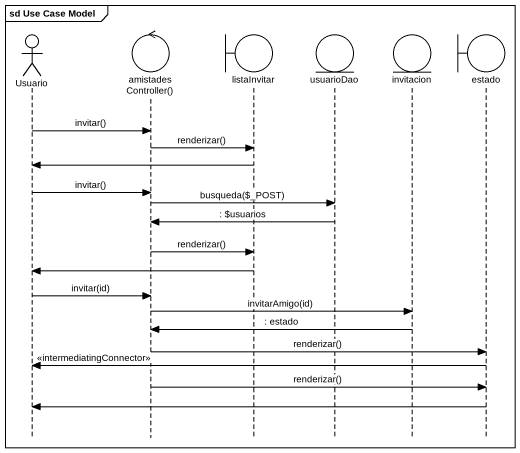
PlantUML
@startuml
mainframe sd Use Case Model
hide footbox
actor Usuario
control "amistadesController()" as amistadesController
boundary listaInvitar
entity usuarioDao
entity invitacion
boundary estado

Usuario -> amistadesController : invitar()
amistadesController -> listaInvitar : renderizar()
listaInvitar -> Usuario
Usuario -> amistadesController : invitar()
amistadesController -> usuarioDao : busqueda(~$_POST)
usuarioDao -> amistadesController : : ~$usuarios
amistadesController -> listaInvitar : renderizar()
listaInvitar -> Usuario
Usuario -> amistadesController : invitar(id)
amistadesController -> invitacion : invitarAmigo(id)
invitacion -> amistadesController : : estado
amistadesController -> estado : renderizar()
estado -> Usuario : <<intermediatingConnector>>
amistadesController -> estado : renderizar()
estado -> Usuario
@enduml
